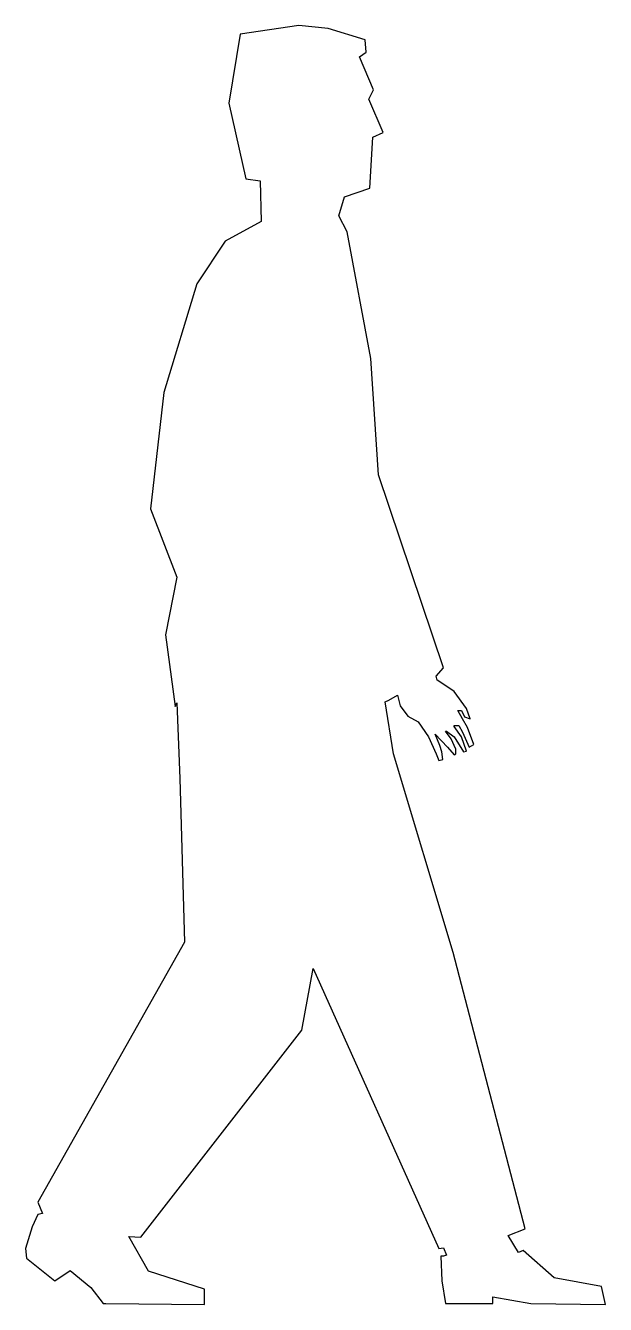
# Model space of a CAD drawing. Extents: x -9770 to -9036, y -6561 to -4942.
import ezdxf

# ---------------------------------------------------------------- set-up
doc = ezdxf.new("R2010")
doc.units = 0
doc.layers.get('0').update_dxf_attribs({"linetype": 'CONTINUOUS'})

msp = doc.modelspace()

# ---------------------------------------------------------------- linework, layer by layer
at = {"color": 0}
for points in [[(-9424.1, -4941.9), (-9498.3, -4952.7), (-9512.7, -5040.1), (-9491.2, -5135.9), (-9473.2, -5138.3), (-9472, -5189.8), (-9517.5, -5215), (-9553.4, -5268.9), (-9595.3, -5406.6), (-9612.1, -5553.9), (-9578.6, -5640.1), (-9592.9, -5713.1), (-9581, -5804.2), (-9578.6, -5799.4), (-9575, -5895.2), (-9569, -6102.3), (-9754.6, -6431.7), (-9748.6, -6446), (-9754.6, -6447.2), (-9761.8, -6462.8), (-9770.2, -6490.3), (-9769, -6502.3), (-9733.1, -6531.1), (-9713.9, -6517.9), (-9687.6, -6539.4), (-9672, -6559.8), (-9668.4, -6559.8), (-9543.8, -6561), (-9543.8, -6541.8), (-9614.5, -6519.1), (-9639.6, -6474.8), (-9624.1, -6476), (-9420.5, -6213.7), (-9406.1, -6135.9), (-9246.9, -6490.3), (-9240.9, -6489.2), (-9237.3, -6498.7), (-9240.9, -6499.9), (-9244.5, -6499.9), (-9243.3, -6531.1), (-9238.5, -6559.8), (-9178.6, -6559.8), (-9178.6, -6551.4), (-9130.7, -6559.8), (-9036.1, -6561), (-9040.9, -6538.3), (-9100.8, -6527.5), (-9140.3, -6492.7), (-9146.3, -6495.1), (-9159.4, -6473.6), (-9137.9, -6465.2), (-9228.9, -6115.5), (-9304.3, -5864), (-9315.1, -5798.2), (-9310.3, -5795.8), (-9299.5, -5789.8), (-9296, -5803), (-9286.4, -5816.1), (-9273.2, -5823.3), (-9260, -5842.5), (-9250.4, -5864), (-9246.9, -5872.4), (-9242.1, -5871.2), (-9243.3, -5861.6), (-9245.7, -5853.3), (-9251.6, -5838.9), (-9236.1, -5855.7), (-9227.7, -5865.2), (-9225.3, -5864), (-9225.3, -5858), (-9231.3, -5844.9), (-9238.5, -5835.3), (-9237.3, -5835.3), (-9227.7, -5842.5), (-9215.7, -5861.6), (-9212.1, -5860.4), (-9218.1, -5842.5), (-9227.7, -5829.3), (-9227.7, -5828.1), (-9221.7, -5828.1), (-9216.9, -5836.5), (-9208.5, -5855.7), (-9202.5, -5852.1), (-9210.9, -5830.5), (-9216.9, -5819.7), (-9222.9, -5808.9), (-9218.1, -5808.9), (-9214.5, -5817.3), (-9207.3, -5819.7), (-9212.1, -5806.6), (-9227.7, -5785), (-9242.1, -5775.4), (-9249.3, -5770.6), (-9250.4, -5765.8), (-9240.9, -5755.1), (-9323.5, -5510.8), (-9333.1, -5363.5), (-9363, -5203), (-9373.8, -5182.6), (-9366.6, -5158.7), (-9334.3, -5147.9), (-9330.7, -5083.2), (-9317.5, -5077.3), (-9335.5, -5035.3), (-9329.5, -5023.4), (-9347.5, -4981.4), (-9339.1, -4975.5), (-9340.3, -4959.9), (-9387, -4945.5), (-9424.1, -4941.9)], [(-9424.1, -4941.9), (-9498.3, -4952.7), (-9512.7, -5040.1), (-9491.2, -5135.9), (-9473.2, -5138.3), (-9472, -5189.8), (-9517.5, -5215), (-9553.4, -5268.9), (-9595.3, -5406.6), (-9612.1, -5553.9), (-9578.6, -5640.1), (-9592.9, -5713.1), (-9581, -5804.2), (-9578.6, -5799.4), (-9575, -5895.2), (-9569, -6102.3), (-9754.6, -6431.7), (-9748.6, -6446), (-9754.6, -6447.2), (-9761.8, -6462.8), (-9770.2, -6490.3), (-9769, -6502.3), (-9733.1, -6531.1), (-9713.9, -6517.9), (-9687.6, -6539.4), (-9672, -6559.8), (-9668.4, -6559.8), (-9543.8, -6561), (-9543.8, -6541.8), (-9614.5, -6519.1), (-9639.6, -6474.8), (-9624.1, -6476), (-9420.5, -6213.7), (-9406.1, -6135.9), (-9246.9, -6490.3), (-9240.9, -6489.2), (-9237.3, -6498.7), (-9240.9, -6499.9), (-9244.5, -6499.9), (-9243.3, -6531.1), (-9238.5, -6559.8), (-9178.6, -6559.8), (-9178.6, -6551.4), (-9130.7, -6559.8), (-9036.1, -6561), (-9040.9, -6538.3), (-9100.8, -6527.5), (-9140.3, -6492.7), (-9146.3, -6495.1), (-9159.4, -6473.6), (-9137.9, -6465.2), (-9228.9, -6115.5), (-9304.3, -5864), (-9315.1, -5798.2), (-9310.3, -5795.8), (-9299.5, -5789.8), (-9296, -5803), (-9286.4, -5816.1), (-9273.2, -5823.3), (-9260, -5842.5), (-9250.4, -5864), (-9246.9, -5872.4), (-9242.1, -5871.2), (-9243.3, -5861.6), (-9245.7, -5853.3), (-9251.6, -5838.9), (-9236.1, -5855.7), (-9227.7, -5865.2), (-9225.3, -5864), (-9225.3, -5858), (-9231.3, -5844.9), (-9238.5, -5835.3), (-9237.3, -5835.3), (-9227.7, -5842.5), (-9215.7, -5861.6), (-9212.1, -5860.4), (-9218.1, -5842.5), (-9227.7, -5829.3), (-9227.7, -5828.1), (-9221.7, -5828.1), (-9216.9, -5836.5), (-9208.5, -5855.7), (-9202.5, -5852.1), (-9210.9, -5830.5), (-9216.9, -5819.7), (-9222.9, -5808.9), (-9218.1, -5808.9), (-9214.5, -5817.3), (-9207.3, -5819.7), (-9212.1, -5806.6), (-9227.7, -5785), (-9242.1, -5775.4), (-9249.3, -5770.6), (-9250.4, -5765.8), (-9240.9, -5755.1), (-9323.5, -5510.8), (-9333.1, -5363.5), (-9363, -5203), (-9373.8, -5182.6), (-9366.6, -5158.7), (-9334.3, -5147.9), (-9330.7, -5083.2), (-9317.5, -5077.3), (-9335.5, -5035.3), (-9329.5, -5023.4), (-9347.5, -4981.4), (-9339.1, -4975.5), (-9340.3, -4959.9), (-9387, -4945.5), (-9424.1, -4941.9), (-9424.1, -4941.9)]]:
    msp.add_lwpolyline(points, dxfattribs=at)

doc.saveas('drawing.dxf')
